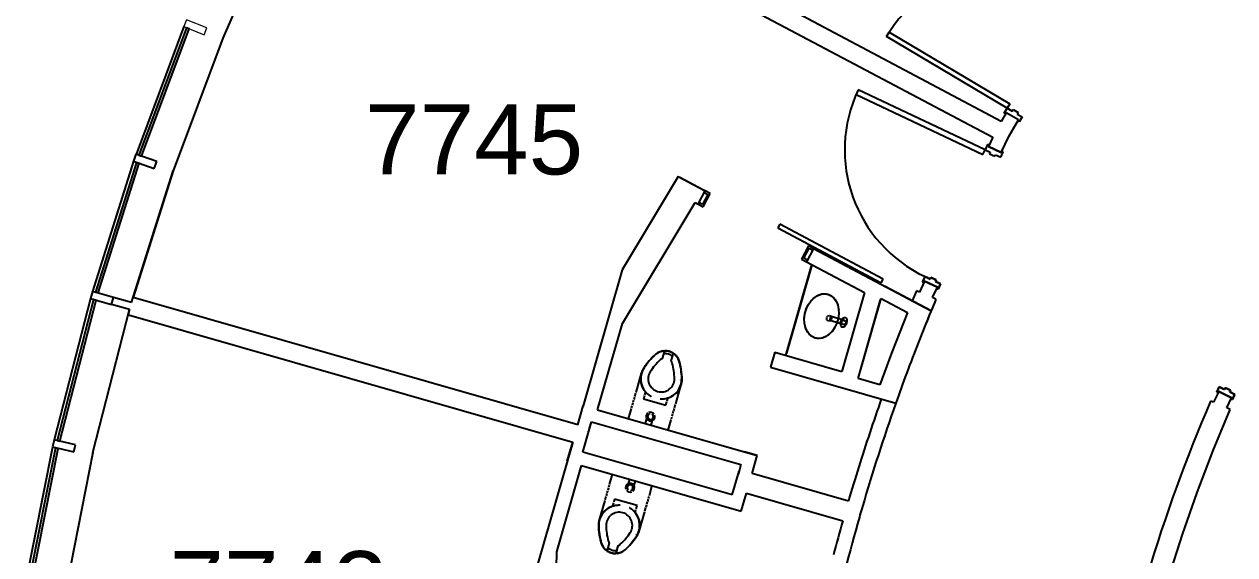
# Model space of a CAD drawing. Header units: inches. Extents: x -59 to 5673, y -29 to 4299.
# Drawn here: x -29.3 to 384.5, y 3471.1 to 3652.6 of the extents above; entities that cross this region are included whole.
import ezdxf

# ---------------------------------------------------------------- set-up
doc = ezdxf.new("R2010")
doc.units = ezdxf.units.IN
doc.header["$LTSCALE"] = 96
doc.header["$MEASUREMENT"] = 0
for name, color, linetype in [('A-ANNO-ROOM', 4, 'Continuous'), ('A-DOOR', 2, 'Continuous'), ('A-FLOR-CASE', 3, 'Continuous'), ('A-FLOR-PFIX', 2, 'Continuous'), ('A-GLAZ', 2, 'Continuous'), ('A-WALL-FULL', 6, 'Continuous')]:
    doc.layers.add(name, color=color, linetype=linetype)
doc.layers.add('AE-108$0$A-WALL-PATT', color=8, linetype='Continuous', lineweight=9)
doc.styles.add('ARIAL', font='arial.ttf')

# ---------------------------------------------------------------- blocks, each defined once
blk = doc.blocks.new('AE-109$0$Rectangular Mullion - 2_5_ x 7-1_2_ rectangular-White-15350479-LEVEL 07')
at = {"layer": 'A-GLAZ', "lineweight": 20}
for p, q in [((-1.25, 3.25), (1.25, 3.25)), ((-1.25, -4.25), (-1.25, 3.25)), ((1.25, 3.25), (1.25, -4.25)), ((1.25, -4.25), (-1.25, -4.25))]:
    blk.add_line(p, q, dxfattribs=at)

msp = doc.modelspace()

# ---------------------------------------------------------------- hatches: boundary and pattern name
at = {"layer": 'AE-108$0$A-WALL-PATT', "lineweight": 9}
h = msp.add_hatch(dxfattribs=at)
h.set_pattern_fill('FP_13', color=234, style=0, pattern_type=2)
h.set_pattern_definition([(0, (0, -1.105), (0, 0.48), [18, -9])])
h.paths.add_polyline_path([(261.02, 3515.84), (264, 3524.52), (263.76, 3524.59), (263.68, 3524.35), (263.92, 3524.28), (263.22, 3522.25)], flags=0)

# ---------------------------------------------------------------- linework, layer by layer
at = {"layer": 'A-DOOR'}
for p, q in [((265.44, 3648.33), (266.33, 3649.83)), ((266.33, 3649.83), (307.62, 3625.34)), ((306.72, 3623.84), (265.44, 3648.33)), ((255.77, 3630.14), (255.02, 3628.56)), ((299.15, 3609.6), (255.77, 3630.14)), ((255.02, 3628.56), (298.41, 3608.02)), ((307.62, 3625.34), (306.72, 3623.84)), ((305.7, 3622.12), (306.72, 3623.84)), ((305.7, 3622.12), (306.72, 3623.84)), ((306.13, 3621.86), (305.7, 3622.12)), ((306.13, 3621.86), (305.7, 3622.12)), ((306.39, 3622.29), (306.13, 3621.86)), ((310.58, 3619.81), (306.39, 3622.29)), ((306.72, 3623.84), (307.15, 3623.58)), ((306.72, 3623.84), (308.39, 3622.85)), ((307.15, 3623.58), (308.39, 3622.85)), ((307.15, 3623.58), (308.39, 3622.85)), ((308.39, 3622.85), (308.71, 3623.38)), ((308.39, 3622.85), (308.71, 3623.38)), ((308.71, 3623.38), (310.43, 3622.36)), ((308.71, 3623.38), (310.43, 3622.36)), ((310.43, 3622.36), (310.11, 3621.83)), ((310.43, 3622.36), (310.11, 3621.83)), ((310.11, 3621.83), (311.78, 3620.84)), ((310.11, 3621.83), (311.78, 3620.84)), ((311.78, 3620.84), (310.76, 3619.12)), ((311.78, 3620.84), (310.76, 3619.12)), ((310.33, 3619.38), (310.58, 3619.81)), ((310.76, 3619.12), (310.33, 3619.38)), ((310.76, 3619.12), (310.33, 3619.38)), ((298.41, 3608.02), (299.15, 3609.6)), ((300.01, 3611.41), (299.15, 3609.6)), ((300.01, 3611.41), (299.15, 3609.6)), ((299.15, 3609.6), (299.61, 3609.39)), ((299.15, 3609.6), (300.91, 3608.77)), ((299.61, 3609.39), (300.91, 3608.77)), ((299.61, 3609.39), (300.91, 3608.77)), ((300.46, 3611.2), (300.01, 3611.41)), ((300.46, 3611.2), (300.01, 3611.41)), ((300.25, 3610.74), (300.46, 3611.2)), ((304.65, 3608.66), (300.25, 3610.74)), ((300.91, 3608.77), (300.64, 3608.21)), ((300.91, 3608.77), (300.64, 3608.21)), ((300.64, 3608.21), (302.45, 3607.36)), ((300.64, 3608.21), (302.45, 3607.36)), ((304.46, 3607.09), (305.32, 3608.9)), ((304.46, 3607.09), (305.32, 3608.9)), ((304.87, 3609.11), (304.65, 3608.66)), ((305.32, 3608.9), (304.87, 3609.11)), ((305.32, 3608.9), (304.87, 3609.11)), ((302.45, 3607.36), (302.71, 3607.92)), ((302.45, 3607.36), (302.71, 3607.92)), ((302.71, 3607.92), (304.46, 3607.09)), ((302.71, 3607.92), (304.46, 3607.09)), ((203.45, 3595.52), (203.15, 3594.97)), ((205.21, 3594.59), (203.45, 3595.52)), ((201.33, 3591.55), (201.04, 3591)), ((202.55, 3590.91), (201.33, 3591.55)), ((204.37, 3594.33), (202.55, 3590.91)), ((202.81, 3590.06), (205.21, 3594.59)), ((203.15, 3594.97), (204.37, 3594.33)), ((201.04, 3591), (202.81, 3590.06)), ((229.01, 3584.17), (228.3, 3582.85)), ((264.33, 3565.39), (229.01, 3584.17)), ((228.3, 3582.85), (263.62, 3564.07)), ((238.76, 3576.75), (236.36, 3572.22)), ((237.2, 3572.48), (239.02, 3575.9)), ((240.53, 3575.81), (238.76, 3576.75)), ((239.02, 3575.9), (240.24, 3575.26)), ((240.24, 3575.26), (240.53, 3575.81)), ((236.36, 3572.22), (238.12, 3571.28)), ((238.42, 3571.83), (237.2, 3572.48)), ((238.12, 3571.28), (238.42, 3571.83)), ((263.62, 3564.07), (264.33, 3565.39)), ((277.76, 3564.41), (278.62, 3566.22)), ((278.62, 3566.22), (277.76, 3564.41)), ((278.21, 3564.2), (277.76, 3564.41)), ((277.76, 3564.41), (278.21, 3564.2)), ((278.43, 3564.65), (278.21, 3564.2)), ((278.21, 3564.2), (278.43, 3564.65)), ((282.83, 3562.56), (278.43, 3564.65)), ((278.43, 3564.65), (282.83, 3562.56)), ((278.62, 3566.22), (279.07, 3566)), ((278.62, 3566.22), (280.37, 3565.39)), ((279.07, 3566), (280.37, 3565.39)), ((280.37, 3565.39), (279.07, 3566)), ((280.37, 3565.39), (280.64, 3565.95)), ((280.64, 3565.95), (280.37, 3565.39)), ((280.64, 3565.95), (282.44, 3565.1)), ((282.44, 3565.1), (280.64, 3565.95)), ((282.44, 3565.1), (282.18, 3564.53)), ((282.18, 3564.53), (282.44, 3565.1)), ((282.18, 3564.53), (283.93, 3563.7)), ((283.93, 3563.7), (282.18, 3564.53)), ((282.62, 3562.11), (282.83, 3562.56)), ((282.83, 3562.56), (282.62, 3562.11)), ((283.93, 3563.7), (283.07, 3561.9)), ((283.07, 3561.9), (283.93, 3563.7)), ((283.07, 3561.9), (282.62, 3562.11)), ((282.62, 3562.11), (283.07, 3561.9)), ((379.17, 3528.47), (378.31, 3526.67)), ((378.31, 3526.67), (379.17, 3528.47)), ((378.31, 3526.67), (378.76, 3526.45)), ((378.76, 3526.45), (378.31, 3526.67)), ((378.76, 3526.45), (378.98, 3526.9)), ((378.98, 3526.9), (378.76, 3526.45)), ((378.98, 3526.9), (383.38, 3524.8)), ((383.38, 3524.8), (378.98, 3526.9)), ((380.92, 3527.63), (379.17, 3528.47)), ((379.17, 3528.47), (380.92, 3527.63)), ((381.19, 3528.2), (380.92, 3527.63)), ((380.92, 3527.63), (381.19, 3528.2)), ((383, 3527.34), (381.19, 3528.2)), ((381.19, 3528.2), (383, 3527.34)), ((382.73, 3526.77), (383, 3527.34)), ((383, 3527.34), (382.73, 3526.77)), ((384.47, 3525.94), (382.73, 3526.77)), ((382.73, 3526.77), (384.47, 3525.94)), ((383.61, 3524.13), (384.47, 3525.94)), ((384.47, 3525.94), (383.61, 3524.13)), ((383.38, 3524.8), (383.16, 3524.35)), ((383.16, 3524.35), (383.38, 3524.8)), ((383.16, 3524.35), (383.61, 3524.13)), ((383.61, 3524.13), (383.16, 3524.35))]:
    msp.add_line(p, q, dxfattribs=at)
for centre, start, end in [((306.72, 3623.84), 59.3279, 149.3279), ((306.72, 3623.84), 59.3279, 149.3279), ((299.15, 3609.6), 154.6679, 244.6679), ((299.15, 3609.6), 154.6679, 244.6679)]:
    msp.add_arc(centre, 48, start, end, dxfattribs=at)
at = {"layer": 'A-FLOR-CASE'}
for p, q in [((231.07, 3539.29), (239.97, 3570.3)), ((239.82, 3569.78), (231.28, 3540)), ((239.82, 3569.78), (239.97, 3570.3))]:
    msp.add_line(p, q, dxfattribs=at)
at = {"layer": 'A-FLOR-PFIX'}
for p, q in [((239.55, 3557.8), (240.59, 3558.87)), ((240.59, 3558.87), (241.75, 3559.68)), ((241.75, 3559.68), (242.97, 3560.17)), ((242.97, 3560.17), (244.2, 3560.34)), ((244.01, 3560.34), (244.27, 3560.34)), ((244.2, 3560.34), (245.39, 3560.18)), ((245.39, 3560.18), (246.48, 3559.69)), ((246.43, 3559.72), (246.57, 3559.63)), ((246.48, 3559.69), (247.44, 3558.89)), ((247.44, 3558.89), (248.21, 3557.82)), ((237.55, 3553.48), (238, 3555.05)), ((238, 3555.05), (238.68, 3556.51)), ((238.68, 3556.51), (239.55, 3557.8)), ((248.21, 3557.82), (248.76, 3556.53)), ((248.76, 3556.53), (249.07, 3555.07)), ((249.07, 3555.07), (249.13, 3553.51)), ((237.35, 3551.89), (237.55, 3553.48)), ((237.41, 3550.32), (237.35, 3551.89)), ((237.72, 3548.86), (237.41, 3550.32)), ((245.36, 3552.79), (245.91, 3552.93)), ((245.55, 3551), (245.41, 3551.06)), ((245.99, 3551.04), (245.55, 3551)), ((245.91, 3552.93), (246.37, 3552.8)), ((246.47, 3551.45), (245.99, 3551.04)), ((246.05, 3551.24), (246.48, 3552.67)), ((250.59, 3549.86), (246.05, 3551.24)), ((246.37, 3552.8), (246.65, 3552.53)), ((246.73, 3552.33), (246.47, 3551.45)), ((246.48, 3552.67), (251.03, 3551.29)), ((246.65, 3552.53), (246.73, 3552.33)), ((248.48, 3550.35), (247.81, 3548.89)), ((248.93, 3551.91), (248.48, 3550.35)), ((249.13, 3553.51), (248.93, 3551.91)), ((238.28, 3547.57), (237.72, 3548.86)), ((239.05, 3546.51), (238.28, 3547.57)), ((240, 3545.71), (239.05, 3546.51)), ((245.89, 3546.52), (244.74, 3545.72)), ((246.93, 3547.59), (245.89, 3546.52)), ((247.81, 3548.89), (246.93, 3547.59)), ((240.06, 3545.67), (239.84, 3545.81)), ((241.1, 3545.22), (240, 3545.71)), ((242.29, 3545.05), (241.1, 3545.22)), ((242.39, 3545.06), (242.22, 3545.05)), ((243.52, 3545.22), (242.29, 3545.05)), ((244.74, 3545.72), (243.52, 3545.22)), ((243.63, 3545.26), (243.58, 3545.24)), ((184.23, 3537.29), (184.84, 3537.98)), ((184.84, 3537.98), (185.47, 3538.65)), ((185.47, 3538.65), (186.13, 3539.29)), ((186.13, 3539.29), (186.43, 3539.57)), ((186.43, 3539.57), (186.58, 3539.7)), ((186.58, 3539.7), (186.73, 3539.83)), ((186.73, 3539.83), (186.89, 3539.95)), ((186.89, 3539.95), (187.06, 3540.06)), ((187.06, 3540.06), (187.23, 3540.16)), ((187.23, 3540.16), (187.4, 3540.26)), ((187.4, 3540.26), (187.58, 3540.35)), ((187.58, 3540.35), (187.76, 3540.44)), ((187.76, 3540.44), (187.95, 3540.52)), ((187.95, 3540.52), (188.13, 3540.59)), ((188.13, 3540.59), (188.32, 3540.65)), ((188.32, 3540.65), (188.52, 3540.7)), ((188.52, 3540.7), (188.71, 3540.75)), ((188.71, 3540.75), (188.91, 3540.79)), ((188.89, 3538.2), (189.66, 3540.86)), ((188.91, 3540.79), (189.1, 3540.82)), ((189.1, 3540.82), (189.3, 3540.84)), ((189.3, 3540.84), (189.5, 3540.86)), ((189.5, 3540.86), (189.7, 3540.87)), ((189.7, 3540.87), (189.9, 3540.86)), ((189.9, 3540.86), (190.1, 3540.86)), ((190.1, 3540.86), (190.3, 3540.84)), ((190.3, 3540.84), (190.5, 3540.81)), ((190.5, 3540.81), (190.7, 3540.78)), ((190.7, 3540.78), (190.89, 3540.74)), ((190.89, 3540.74), (191.09, 3540.69)), ((191.09, 3540.69), (191.16, 3540.67)), ((191.16, 3540.67), (191.35, 3540.61)), ((191.35, 3540.61), (191.54, 3540.55)), ((191.54, 3540.55), (191.73, 3540.47)), ((191.73, 3540.47), (191.91, 3540.39)), ((192.54, 3540.04), (191.78, 3537.38)), ((191.91, 3540.39), (192.09, 3540.3)), ((192.09, 3540.3), (192.27, 3540.21)), ((192.27, 3540.21), (192.44, 3540.1)), ((192.44, 3540.1), (192.6, 3539.99)), ((192.6, 3539.99), (192.77, 3539.88)), ((192.77, 3539.88), (192.93, 3539.76)), ((192.93, 3539.76), (193.08, 3539.63)), ((193.08, 3539.63), (193.23, 3539.49)), ((193.23, 3539.49), (193.37, 3539.35)), ((193.37, 3539.35), (193.51, 3539.21)), ((193.51, 3539.21), (193.64, 3539.05)), ((193.64, 3539.05), (193.76, 3538.9)), ((193.76, 3538.9), (193.88, 3538.74)), ((193.88, 3538.74), (193.99, 3538.57)), ((193.99, 3538.57), (194.09, 3538.4)), ((194.09, 3538.4), (194.19, 3538.23)), ((194.19, 3538.23), (194.28, 3538.05)), ((194.28, 3538.05), (194.37, 3537.87)), ((194.37, 3537.87), (194.44, 3537.68)), ((194.44, 3537.68), (194.51, 3537.49)), ((181.79, 3533.38), (181.88, 3533.64)), ((181.88, 3533.64), (181.98, 3533.91)), ((181.98, 3533.91), (182.09, 3534.16)), ((182.09, 3534.16), (182.22, 3534.41)), ((182.22, 3534.41), (182.35, 3534.66)), ((182.35, 3534.66), (182.49, 3534.9)), ((182.49, 3534.9), (182.59, 3535.07)), ((182.59, 3535.07), (183.11, 3535.83)), ((183.11, 3535.83), (183.66, 3536.57)), ((183.66, 3536.57), (184.23, 3537.29)), ((194.51, 3537.49), (194.57, 3537.3)), ((194.57, 3537.3), (194.6, 3537.23)), ((194.6, 3537.23), (194.83, 3536.34)), ((194.83, 3536.34), (195.03, 3535.44)), ((195.03, 3535.44), (195.19, 3534.53)), ((195.19, 3534.53), (195.31, 3533.62)), ((195.31, 3533.62), (195.4, 3532.71)), ((179.85, 3526.62), (181.73, 3533.18)), ((181.46, 3531.45), (181.48, 3531.73)), ((181.46, 3531.17), (181.46, 3531.45)), ((181.47, 3530.89), (181.46, 3531.17)), ((181.49, 3530.61), (181.47, 3530.89)), ((181.48, 3531.73), (181.5, 3532.01)), ((181.52, 3530.34), (181.49, 3530.61)), ((181.5, 3532.01), (181.54, 3532.29)), ((181.56, 3530.06), (181.52, 3530.34)), ((181.54, 3532.29), (181.59, 3532.57)), ((181.62, 3529.78), (181.56, 3530.06)), ((181.59, 3532.57), (181.64, 3532.84)), ((181.68, 3529.51), (181.62, 3529.78)), ((181.64, 3532.84), (181.71, 3533.11)), ((181.76, 3529.24), (181.68, 3529.51)), ((181.71, 3533.11), (181.79, 3533.38)), ((195.19, 3529.32), (193.31, 3522.76)), ((195.22, 3529.44), (195.15, 3529.17)), ((195.29, 3529.71), (195.22, 3529.44)), ((195.35, 3529.99), (195.29, 3529.71)), ((195.39, 3530.26), (195.35, 3529.99)), ((195.43, 3530.54), (195.39, 3530.26)), ((195.4, 3532.71), (195.45, 3531.79)), ((195.45, 3530.82), (195.43, 3530.54)), ((195.45, 3531.79), (195.46, 3531.38)), ((195.46, 3531.1), (195.45, 3530.82)), ((195.46, 3531.38), (195.46, 3531.1)), ((179.44, 3525.17), (179.78, 3526.38)), ((181.84, 3528.98), (181.76, 3529.24)), ((181.94, 3528.71), (181.84, 3528.98)), ((182.05, 3528.45), (181.94, 3528.71)), ((182.16, 3528.2), (182.05, 3528.45)), ((182.29, 3527.95), (182.16, 3528.2)), ((182.43, 3527.71), (182.29, 3527.95)), ((182.67, 3525.56), (182.34, 3524.43)), ((182.57, 3527.47), (182.43, 3527.71)), ((182.73, 3527.24), (182.57, 3527.47)), ((182.9, 3527.01), (182.73, 3527.24)), ((183.03, 3526.83), (182.73, 3525.79)), ((183.07, 3526.79), (182.9, 3527.01)), ((183.25, 3526.58), (183.07, 3526.79)), ((183.44, 3526.37), (183.25, 3526.58)), ((183.64, 3526.18), (183.44, 3526.37)), ((183.85, 3525.99), (183.64, 3526.18)), ((184.06, 3525.81), (183.85, 3525.99)), ((184.29, 3525.64), (184.06, 3525.81)), ((184.51, 3525.47), (184.29, 3525.64)), ((184.75, 3525.32), (184.51, 3525.47)), ((184.99, 3525.18), (184.75, 3525.32)), ((192.11, 3525.28), (191.87, 3525.14)), ((192.35, 3525.43), (192.11, 3525.28)), ((192.58, 3525.59), (192.35, 3525.43)), ((192.8, 3525.76), (192.58, 3525.59)), ((193.02, 3525.94), (192.8, 3525.76)), ((193.23, 3526.13), (193.02, 3525.94)), ((193.43, 3526.32), (193.23, 3526.13)), ((193.62, 3526.52), (193.43, 3526.32)), ((193.81, 3526.73), (193.62, 3526.52)), ((193.98, 3526.95), (193.81, 3526.73)), ((194.15, 3527.18), (193.98, 3526.95)), ((194.31, 3527.41), (194.15, 3527.18)), ((194.46, 3527.64), (194.31, 3527.41)), ((194.6, 3527.89), (194.46, 3527.64)), ((194.73, 3528.13), (194.6, 3527.89)), ((194.85, 3528.39), (194.73, 3528.13)), ((194.96, 3528.64), (194.85, 3528.39)), ((195.06, 3528.91), (194.96, 3528.64)), ((195.15, 3529.17), (195.06, 3528.91)), ((177.27, 3517.61), (178.27, 3521.1)), ((178.33, 3521.33), (178.54, 3522.06)), ((178.61, 3522.29), (178.82, 3523.02)), ((178.89, 3523.25), (179.1, 3523.98)), ((179.16, 3524.21), (179.37, 3524.95)), ((182.34, 3524.43), (190.03, 3522.22)), ((185.1, 3525.11), (185.01, 3525.17)), ((188.38, 3524.25), (188.1, 3524.26)), ((188.66, 3524.26), (188.38, 3524.25)), ((188.94, 3524.27), (188.66, 3524.26)), ((189.22, 3524.3), (188.94, 3524.27)), ((189.5, 3524.33), (189.22, 3524.3)), ((189.78, 3524.38), (189.5, 3524.33)), ((190.05, 3524.44), (189.78, 3524.38)), ((190.03, 3522.22), (190.36, 3523.37)), ((190.32, 3524.51), (190.05, 3524.44)), ((190.59, 3524.59), (190.32, 3524.51)), ((190.42, 3523.57), (190.72, 3524.63)), ((190.85, 3524.68), (190.59, 3524.59)), ((191.12, 3524.78), (190.85, 3524.68)), ((191.37, 3524.89), (191.12, 3524.78)), ((191.63, 3525.01), (191.37, 3524.89)), ((191.87, 3525.14), (191.63, 3525.01)), ((192.83, 3521.1), (192.61, 3520.34)), ((193.24, 3522.53), (192.89, 3521.3)), ((183.03, 3515.96), (183.49, 3517.55)), ((184.96, 3515.4), (185.41, 3517)), ((191.73, 3517.25), (190.72, 3513.75)), ((192, 3518.2), (191.79, 3517.45)), ((192.28, 3519.17), (192.07, 3518.43)), ((192.56, 3520.14), (192.34, 3519.38)), ((170.82, 3495.14), (171.82, 3498.62)), ((177.59, 3496.97), (177.13, 3495.38)), ((179.51, 3496.42), (179.05, 3494.82)), ((169.99, 3492.25), (170.2, 3492.98)), ((170.27, 3493.21), (170.48, 3493.94)), ((170.55, 3494.17), (170.76, 3494.91)), ((185.28, 3494.77), (184.27, 3491.26)), ((167.36, 3483.05), (169.24, 3489.62)), ((169.3, 3489.85), (169.65, 3491.06)), ((169.72, 3491.29), (169.93, 3492.02)), ((172.12, 3488.79), (171.82, 3487.75)), ((172.51, 3490.15), (172.19, 3489.02)), ((172.23, 3487.87), (172.5, 3487.94)), ((172.5, 3487.94), (172.77, 3488)), ((180.2, 3487.95), (172.51, 3490.15)), ((172.77, 3488), (173.05, 3488.04)), ((173.05, 3488.04), (173.32, 3488.08)), ((173.32, 3488.08), (173.6, 3488.1)), ((173.6, 3488.1), (173.88, 3488.12)), ((173.88, 3488.12), (174.16, 3488.12)), ((174.16, 3488.12), (174.44, 3488.11)), ((179.88, 3486.81), (180.2, 3487.95)), ((183.39, 3488.17), (183.17, 3487.41)), ((183.66, 3489.14), (183.45, 3488.38)), ((183.94, 3490.08), (183.72, 3489.34)), ((184.22, 3491.06), (184, 3490.32)), ((167.59, 3483.73), (167.7, 3483.99)), ((167.7, 3483.99), (167.82, 3484.24)), ((167.82, 3484.24), (167.95, 3484.49)), ((167.95, 3484.49), (168.09, 3484.73)), ((168.09, 3484.73), (168.24, 3484.97)), ((168.24, 3484.97), (168.4, 3485.2)), ((168.4, 3485.2), (168.56, 3485.42)), ((168.56, 3485.42), (168.74, 3485.64)), ((168.74, 3485.64), (168.92, 3485.85)), ((168.92, 3485.85), (169.12, 3486.05)), ((169.12, 3486.05), (169.32, 3486.25)), ((169.32, 3486.25), (169.53, 3486.43)), ((169.53, 3486.43), (169.74, 3486.61)), ((169.74, 3486.61), (169.97, 3486.78)), ((169.97, 3486.78), (170.2, 3486.94)), ((170.2, 3486.94), (170.43, 3487.09)), ((170.43, 3487.09), (170.67, 3487.23)), ((170.67, 3487.23), (170.92, 3487.37)), ((170.92, 3487.37), (171.17, 3487.49)), ((171.17, 3487.49), (171.43, 3487.6)), ((171.43, 3487.6), (171.69, 3487.7)), ((171.69, 3487.7), (171.96, 3487.79)), ((171.96, 3487.79), (172.23, 3487.87)), ((177.43, 3487.27), (177.56, 3487.2)), ((177.56, 3487.2), (177.8, 3487.05)), ((177.8, 3487.05), (178.03, 3486.9)), ((178.03, 3486.9), (178.26, 3486.74)), ((178.26, 3486.74), (178.48, 3486.57)), ((178.48, 3486.57), (178.7, 3486.39)), ((178.7, 3486.39), (178.9, 3486.2)), ((178.9, 3486.2), (179.1, 3486)), ((179.1, 3486), (179.29, 3485.8)), ((179.29, 3485.8), (179.48, 3485.58)), ((179.48, 3485.58), (179.65, 3485.37)), ((179.51, 3485.54), (179.82, 3486.6)), ((179.65, 3485.37), (179.82, 3485.14)), ((179.82, 3485.14), (179.97, 3484.91)), ((179.97, 3484.91), (180.12, 3484.67)), ((180.12, 3484.67), (180.26, 3484.42)), ((180.26, 3484.42), (180.38, 3484.18)), ((180.38, 3484.18), (180.5, 3483.92)), ((180.5, 3483.92), (180.61, 3483.66)), ((182.7, 3485.76), (180.81, 3479.19)), ((183.11, 3487.21), (182.76, 3485.99)), ((167.09, 3481.27), (167.1, 3481.55)), ((167.09, 3480.99), (167.09, 3481.27)), ((167.1, 3480.59), (167.09, 3480.99)), ((167.1, 3481.55), (167.12, 3481.83)), ((167.15, 3479.67), (167.1, 3480.59)), ((167.12, 3481.83), (167.15, 3482.11)), ((167.15, 3482.11), (167.2, 3482.39)), ((167.24, 3478.75), (167.15, 3479.67)), ((167.2, 3482.39), (167.26, 3482.66)), ((167.26, 3482.66), (167.32, 3482.93)), ((167.32, 3482.93), (167.4, 3483.2)), ((167.4, 3483.2), (167.49, 3483.47)), ((167.49, 3483.47), (167.59, 3483.73)), ((180.61, 3483.66), (180.7, 3483.4)), ((180.7, 3483.4), (180.79, 3483.13)), ((180.79, 3483.13), (180.86, 3482.86)), ((180.86, 3482.86), (180.93, 3482.59)), ((180.96, 3479.81), (180.9, 3479.54)), ((180.93, 3482.59), (180.98, 3482.32)), ((181.01, 3480.09), (180.96, 3479.81)), ((180.98, 3482.32), (181.02, 3482.04)), ((181.04, 3480.36), (181.01, 3480.09)), ((181.02, 3482.04), (181.06, 3481.76)), ((181.07, 3480.64), (181.04, 3480.36)), ((181.06, 3481.76), (181.08, 3481.48)), ((181.08, 3480.92), (181.07, 3480.64)), ((181.08, 3481.48), (181.08, 3481.2)), ((181.08, 3481.2), (181.08, 3480.92)), ((167.36, 3477.84), (167.24, 3478.75)), ((167.52, 3476.94), (167.36, 3477.84)), ((167.72, 3476.04), (167.52, 3476.94)), ((167.95, 3475.15), (167.72, 3476.04)), ((178.89, 3475.8), (178.31, 3475.09)), ((179.44, 3476.54), (178.89, 3475.8)), ((179.95, 3477.3), (179.44, 3476.54)), ((180.06, 3477.47), (179.95, 3477.3)), ((180.2, 3477.71), (180.06, 3477.47)), ((180.33, 3477.96), (180.2, 3477.71)), ((180.45, 3478.21), (180.33, 3477.96)), ((180.56, 3478.47), (180.45, 3478.21)), ((180.66, 3478.73), (180.56, 3478.47)), ((180.75, 3479), (180.66, 3478.73)), ((180.83, 3479.26), (180.75, 3479)), ((180.9, 3479.54), (180.83, 3479.26)), ((167.97, 3475.07), (167.95, 3475.15)), ((168.03, 3474.88), (167.97, 3475.07)), ((168.1, 3474.69), (168.03, 3474.88)), ((168.18, 3474.51), (168.1, 3474.69)), ((168.26, 3474.33), (168.18, 3474.51)), ((168.35, 3474.15), (168.26, 3474.33)), ((168.45, 3473.97), (168.35, 3474.15)), ((168.56, 3473.8), (168.45, 3473.97)), ((168.67, 3473.64), (168.56, 3473.8)), ((168.79, 3473.48), (168.67, 3473.64)), ((168.91, 3473.32), (168.79, 3473.48)), ((169.04, 3473.17), (168.91, 3473.32)), ((169.18, 3473.02), (169.04, 3473.17)), ((169.32, 3472.88), (169.18, 3473.02)), ((169.47, 3472.75), (169.32, 3472.88)), ((169.62, 3472.62), (169.47, 3472.75)), ((169.78, 3472.5), (169.62, 3472.62)), ((169.94, 3472.38), (169.78, 3472.5)), ((170.11, 3472.27), (169.94, 3472.38)), ((170.01, 3472.34), (170.77, 3475)), ((170.28, 3472.17), (170.11, 3472.27)), ((170.46, 3472.07), (170.28, 3472.17)), ((170.64, 3471.98), (170.46, 3472.07)), ((170.82, 3471.9), (170.64, 3471.98)), ((171, 3471.83), (170.82, 3471.9)), ((171.19, 3471.76), (171, 3471.83)), ((171.38, 3471.7), (171.19, 3471.76)), ((171.46, 3471.68), (171.38, 3471.7)), ((171.65, 3471.63), (171.46, 3471.68)), ((171.85, 3471.59), (171.65, 3471.63)), ((172.05, 3471.56), (171.85, 3471.59)), ((172.25, 3471.54), (172.05, 3471.56)), ((172.44, 3471.52), (172.25, 3471.54)), ((172.64, 3471.51), (172.44, 3471.52)), ((172.84, 3471.51), (172.64, 3471.51)), ((173.04, 3471.52), (172.84, 3471.51)), ((173.65, 3474.17), (172.89, 3471.51)), ((173.24, 3471.53), (173.04, 3471.52)), ((173.44, 3471.56), (173.24, 3471.53)), ((173.64, 3471.59), (173.44, 3471.56)), ((173.84, 3471.63), (173.64, 3471.59)), ((174.03, 3471.67), (173.84, 3471.63)), ((174.22, 3471.73), (174.03, 3471.67)), ((174.41, 3471.79), (174.22, 3471.73)), ((174.6, 3471.86), (174.41, 3471.79)), ((174.78, 3471.94), (174.6, 3471.86)), ((174.97, 3472.02), (174.78, 3471.94)), ((175.14, 3472.11), (174.97, 3472.02)), ((175.32, 3472.21), (175.14, 3472.11)), ((175.49, 3472.32), (175.32, 3472.21)), ((175.65, 3472.43), (175.49, 3472.32)), ((175.81, 3472.55), (175.65, 3472.43)), ((175.97, 3472.67), (175.81, 3472.55)), ((176.12, 3472.8), (175.97, 3472.67)), ((176.42, 3473.08), (176.12, 3472.8)), ((177.08, 3473.72), (176.42, 3473.08)), ((177.71, 3474.39), (177.08, 3473.72)), ((178.31, 3475.09), (177.71, 3474.39))]:
    msp.add_line(p, q, dxfattribs=at)
msp.add_circle((250.81, 3550.57), 0.75, dxfattribs=at)
for centre, radius, start, end in [((245.89, 3551.94), 1, 165.4853, 236), ((245.89, 3551.94), 1, 137, 155), ((201.88, 3522.53), 23, 132.1995, 146.9647), ((201.88, 3522.53), 20.5, 132.1995, 146.9647), ((189.78, 3535.87), 5, 91.4576, 132.1995), ((189.78, 3535.87), 5, 113.4426, 117.6497), ((189.78, 3535.87), 2.5, 110.8699, 132.1995), ((189.78, 3535.87), 5, 98.4372, 104.0381), ((189.78, 3535.87), 4, 74, 96.2225), ((189.78, 3535.87), 5, 74, 91.5685), ((189.78, 3535.87), 4, 51.7775, 74), ((189.78, 3535.87), 5, 56.4315, 74), ((189.78, 3535.87), 5, 15.8005, 56.5424), ((189.78, 3535.87), 5, 43.9619, 49.5628), ((189.78, 3535.87), 5, 30.3503, 34.5574), ((188.46, 3531.25), 7, 146.9647, 219.1501), ((188.46, 3531.25), 4.5, 146.9647, 254), ((189.78, 3535.87), 2.5, 15.8005, 37.1301), ((172.46, 3530.96), 20.5, 1.0353, 15.8005), ((172.46, 3530.96), 23, 1.0353, 15.8005), ((188.46, 3531.25), 7, 176.7122, 182.6438), ((188.46, 3531.25), 7, 191.59, 197.9346), ((188.46, 3531.25), 7, 161.8372, 166.7864), ((188.46, 3531.25), 4.5, 254, 1.0353), ((188.46, 3531.25), 7, 288.8499, 1.0353), ((194.64, 3531.05), 0.5, 324, 344), ((188.46, 3531.25), 7, 341.2136, 346.1628), ((188.46, 3531.25), 7, 206.4709, 213.0365), ((188.46, 3531.25), 7, 294.9635, 301.5291), ((188.46, 3531.25), 7, 310.0654, 316.41), ((188.46, 3531.25), 7, 325.3562, 331.2878), ((184.76, 3518.35), 1.5, 164, 344), ((184.76, 3518.35), 1.5, 128.3533, 164), ((184.76, 3518.35), 0.996, 96.6886, 344), ((184.76, 3518.35), 1.5, 33.9625, 114.0375), ((184.76, 3518.35), 0.996, 344, 51.3114), ((184.76, 3518.35), 1.5, 344, 19.3367), ((177.78, 3494.03), 1.5, 164, 199.3367), ((177.78, 3494.03), 1.5, 344, 164), ((177.78, 3494.03), 1.5, 213.6379, 294.0375), ((177.78, 3494.02), 0.996, 344, 231.3114), ((177.78, 3494.02), 0.996, 276.6886, 344), ((177.78, 3494.03), 1.5, 308.6633, 344), ((174.08, 3481.12), 7, 108.8499, 181.0353), ((174.08, 3481.12), 7, 145.3562, 151.2878), ((174.08, 3481.12), 7, 130.0654, 136.41), ((174.08, 3481.12), 4.5, 74, 181.0353), ((174.08, 3481.12), 7, 114.9635, 121.5291), ((174.08, 3481.12), 4.5, 326.9647, 74), ((174.08, 3481.12), 7, 326.9647, 39.1501), ((174.08, 3481.12), 7, 26.4709, 33.0365), ((190.08, 3481.41), 23, 181.0353, 195.8005), ((174.08, 3481.12), 7, 161.2136, 166.1628), ((190.08, 3481.41), 20.5, 181.0353, 195.8005), ((174.08, 3481.12), 7, 11.59, 17.9346), ((174.08, 3481.12), 7, 356.7122, 2.6438), ((172.76, 3476.51), 2.5, 195.8005, 217.1301), ((160.67, 3489.84), 20.5, 312.1995, 326.9647), ((160.67, 3489.84), 23, 312.1995, 326.9647), ((179.44, 3478.02), 0.5, 344, 4), ((174.08, 3481.12), 7, 341.8372, 346.7864), ((172.76, 3476.51), 5, 195.8005, 236.5424), ((172.76, 3476.51), 5, 210.3503, 214.5574), ((172.76, 3476.51), 5, 223.9619, 229.5628), ((172.76, 3476.51), 5, 236.4315, 254), ((172.76, 3476.51), 4, 231.7775, 254), ((172.76, 3476.51), 5, 254, 271.5685), ((172.76, 3476.51), 4, 254, 276.2225), ((172.76, 3476.51), 5, 271.4576, 312.1995), ((172.76, 3476.51), 5, 278.4372, 284.0381), ((172.76, 3476.51), 2.5, 290.8699, 312.1995), ((172.76, 3476.51), 5, 293.4426, 297.6497)]:
    msp.add_arc(centre, radius, start, end, dxfattribs=at)
msp.add_ellipse((250.83, 3550.61), major_axis=(0.51, 1.67), ratio=0.571429, dxfattribs=at)
for points, knots in [([(239.38, 3557.57), (239.57, 3557.83), (239.79, 3558.09), (240.03, 3558.34), (240.05, 3558.36)], [5.1895316, 5.1895316, 5.1895316, 5.1895316, 5.3165414, 5.3302301, 5.3302301, 5.3302301, 5.3302301]), ([(240.43, 3558.73), (240.7, 3558.97), (240.98, 3559.19), (241.26, 3559.38), (241.26, 3559.38)], [5.4048623, 5.4048623, 5.4048623, 5.4048623, 5.5582024, 5.5583845, 5.5583845, 5.5583845, 5.5583845]), ([(237.85, 3554.63), (237.91, 3554.82), (238.02, 3555.12), (238.15, 3555.42), (238.2, 3555.54)], [4.7595613, 4.7595613, 4.7595613, 4.7595613, 4.8332195, 4.883074, 4.883074, 4.883074, 4.883074]), ([(238.5, 3556.19), (238.62, 3556.42), (238.79, 3556.71), (238.97, 3556.99), (239.01, 3557.05)], [4.9749558, 4.9749558, 4.9749558, 4.9749558, 5.0748804, 5.1046577, 5.1046577, 5.1046577, 5.1046577]), ([(248.46, 3557.32), (248.46, 3557.31), (248.6, 3557), (248.72, 3556.67), (248.82, 3556.32)], [0.7248008, 0.7248008, 0.7248008, 0.7248008, 0.7249829, 0.878323, 0.878323, 0.878323, 0.878323]), ([(248.95, 3555.81), (248.95, 3555.77), (249.02, 3555.44), (249.07, 3555.1), (249.1, 3554.79)], [0.9529552, 0.9529552, 0.9529552, 0.9529552, 0.9666439, 1.0936537, 1.0936537, 1.0936537, 1.0936537]), ([(249.14, 3554.15), (249.14, 3554.07), (249.14, 3553.74), (249.13, 3553.41), (249.11, 3553.15)], [1.1785276, 1.1785276, 1.1785276, 1.1785276, 1.2083049, 1.3082295, 1.3082295, 1.3082295, 1.3082295]), ([(237.35, 3551.25), (237.34, 3551.33), (237.34, 3551.66), (237.35, 3551.99), (237.37, 3552.25)], [4.3201203, 4.3201203, 4.3201203, 4.3201203, 4.3498975, 4.4498221, 4.4498221, 4.4498221, 4.4498221]), ([(237.54, 3549.59), (237.53, 3549.62), (237.46, 3549.95), (237.41, 3550.29), (237.38, 3550.61)], [4.0945479, 4.0945479, 4.0945479, 4.0945479, 4.1082365, 4.2352464, 4.2352464, 4.2352464, 4.2352464]), ([(237.46, 3552.96), (237.48, 3553.09), (237.53, 3553.41), (237.6, 3553.73), (237.65, 3553.91)], [4.541704, 4.541704, 4.541704, 4.541704, 4.5915585, 4.6652167, 4.6652167, 4.6652167, 4.6652167]), ([(248.63, 3550.76), (248.57, 3550.58), (248.46, 3550.27), (248.34, 3549.97), (248.29, 3549.85)], [1.6179686, 1.6179686, 1.6179686, 1.6179686, 1.6916268, 1.7414813, 1.7414813, 1.7414813, 1.7414813]), ([(249.03, 3552.44), (249.01, 3552.31), (248.95, 3551.99), (248.88, 3551.67), (248.84, 3551.48)], [1.4001113, 1.4001113, 1.4001113, 1.4001113, 1.4499658, 1.523624, 1.523624, 1.523624, 1.523624]), ([(238.03, 3548.08), (238.03, 3548.08), (237.88, 3548.39), (237.76, 3548.73), (237.66, 3549.07)], [3.8663935, 3.8663935, 3.8663935, 3.8663935, 3.8665756, 4.0199157, 4.0199157, 4.0199157, 4.0199157]), ([(246.05, 3546.67), (245.78, 3546.43), (245.5, 3546.2), (245.22, 3546.02), (245.22, 3546.02)], [2.2632696, 2.2632696, 2.2632696, 2.2632696, 2.4166097, 2.4167919, 2.4167919, 2.4167919, 2.4167919]), ([(247.11, 3547.82), (246.91, 3547.57), (246.69, 3547.31), (246.46, 3547.06), (246.43, 3547.04)], [2.0479389, 2.0479389, 2.0479389, 2.0479389, 2.1749488, 2.1886374, 2.1886374, 2.1886374, 2.1886374]), ([(247.98, 3549.21), (247.86, 3548.98), (247.69, 3548.69), (247.52, 3548.41), (247.47, 3548.35)], [1.8333632, 1.8333632, 1.8333632, 1.8333632, 1.9332878, 1.963065, 1.963065, 1.963065, 1.963065])]:
    msp.add_open_spline(points, degree=3, knots=knots, dxfattribs=at)
for points in [[(241.62, 3559.6), (241.93, 3559.78), (242.25, 3559.92), (242.57, 3560.04)], [(242.89, 3560.15), (243.22, 3560.24), (243.56, 3560.33), (243.89, 3560.34)], [(244.17, 3560.34), (244.58, 3560.35), (244.99, 3560.29), (245.39, 3560.18)], [(245.39, 3560.18), (245.78, 3560.06), (246.16, 3559.89), (246.51, 3559.67)], [(246.74, 3559.51), (247.01, 3559.31), (247.26, 3559.09), (247.49, 3558.83)], [(247.71, 3558.57), (247.91, 3558.3), (248.1, 3558.01), (248.27, 3557.69)], [(238.78, 3546.83), (238.57, 3547.09), (238.38, 3547.39), (238.21, 3547.7)], [(239.74, 3545.89), (239.48, 3546.08), (239.23, 3546.31), (239, 3546.57)], [(241.1, 3545.22), (240.7, 3545.33), (240.33, 3545.5), (239.98, 3545.73)], [(242.32, 3545.06), (241.9, 3545.05), (241.49, 3545.11), (241.1, 3545.22)], [(243.59, 3545.25), (243.26, 3545.15), (242.92, 3545.07), (242.6, 3545.06)], [(244.86, 3545.8), (244.55, 3545.62), (244.23, 3545.48), (243.92, 3545.36)]]:
    msp.add_open_spline(points, degree=3, dxfattribs=at)
at = {"layer": 'A-GLAZ'}
for p, q in [((57.91, 3692.16), (38.59, 3647.73)), ((25.28, 3651.76), (8.94, 3608.04)), ((26.19, 3651.33), (9.9, 3607.77)), ((10.84, 3607.42), (27.13, 3650.98)), ((27.13, 3650.98), (26.19, 3651.33)), ((38.59, 3647.73), (21.62, 3602.35)), ((8.12, 3605.67), (-5.91, 3561.16)), ((9.05, 3605.29), (-4.93, 3560.94)), ((-3.98, 3560.64), (10, 3604.99)), ((10, 3604.99), (9.05, 3605.29)), ((9.9, 3607.77), (10.84, 3607.42)), ((7.43, 3557.34), (21.62, 3602.35)), ((21.62, 3602.35), (7.98, 3559.07)), ((-6.6, 3558.76), (-19.02, 3510.38)), ((-5.65, 3558.42), (-18.03, 3510.22)), ((-4.68, 3558.17), (-5.65, 3558.42)), ((-4.93, 3560.94), (-3.98, 3560.64)), ((-17.06, 3509.97), (-4.68, 3558.17)), ((-5.79, 3506.11), (6.74, 3554.93)), ((6.74, 3554.93), (6.29, 3553.18)), ((-19.33, 3509.17), (-19.34, 3509.12)), ((-18.03, 3510.22), (-17.06, 3509.97)), ((-19.58, 3507.94), (-29.28, 3458.94)), ((-18.61, 3507.66), (-28.28, 3458.84)), ((-27.3, 3458.64), (-17.63, 3507.46)), ((-17.63, 3507.46), (-18.61, 3507.66)), ((-5.8, 3506.09), (-15.83, 3455.4))]:
    msp.add_line(p, q, dxfattribs=at)
at = {"layer": 'A-GLAZ', "extrusion": (0, 0, -1)}
for p, q in [((8.91, 3608.05), (8.09, 3605.69)), ((16, 3605.61), (8.91, 3608.05)), ((8.09, 3605.69), (15.18, 3603.24)), ((15.18, 3603.24), (16, 3605.61)), ((-5.94, 3561.17), (-6.63, 3558.77)), ((-6.63, 3558.77), (0.58, 3556.7)), ((1.27, 3559.1), (-5.94, 3561.17)), ((0.58, 3556.7), (1.27, 3559.1)), ((-19.05, 3510.39), (-19.61, 3507.95)), ((-11.74, 3508.72), (-19.05, 3510.39)), ((-12.29, 3506.29), (-11.74, 3508.72)), ((-19.61, 3507.95), (-12.29, 3506.29))]:
    msp.add_line(p, q, dxfattribs=at)
at = {"layer": 'A-WALL-FULL'}
for p, q in [((304.61, 3619.3), (109.85, 3722.86)), ((106.97, 3717.45), (301.74, 3613.89)), ((306.39, 3622.29), (304.61, 3619.3)), ((310.58, 3619.81), (306.39, 3622.29)), ((307.37, 3614.39), (310.58, 3619.81)), ((301.74, 3613.89), (300.25, 3610.74)), ((304.65, 3608.66), (307.37, 3614.39)), ((300.25, 3610.74), (304.65, 3608.66)), ((194.25, 3600.41), (175.09, 3568.52)), ((194.25, 3600.41), (203.45, 3595.52)), ((202.65, 3595.95), (194.8, 3600.12)), ((201.04, 3591), (203.45, 3595.52)), ((203.45, 3595.52), (202.65, 3595.95)), ((175.17, 3550.21), (200.01, 3591.55)), ((200.01, 3591.55), (201.04, 3591)), ((240.53, 3575.81), (238.12, 3571.28)), ((240.53, 3575.81), (280.66, 3554.47)), ((238.12, 3571.28), (257.91, 3560.76)), ((175.09, 3568.52), (161.76, 3522.05)), ((280.66, 3554.47), (264.77, 3562.92)), ((278.43, 3564.65), (276.68, 3560.95)), ((282.83, 3562.56), (278.43, 3564.65)), ((281.17, 3559.05), (282.83, 3562.56)), ((7.43, 3557.34), (1.27, 3559.1)), ((159.89, 3515.51), (8.01, 3559.06)), ((257.91, 3560.76), (250.18, 3533.81)), ((255.71, 3531.32), (263.57, 3558.74)), ((263.32, 3557.88), (263.57, 3558.74)), ((263.57, 3558.74), (272.63, 3553.93)), ((275.67, 3561.35), (274.25, 3557.88)), ((276.67, 3560.93), (275.67, 3561.35)), ((282.35, 3558.55), (281.17, 3559.05)), ((6.74, 3554.93), (0.58, 3556.7)), ((255.95, 3532.16), (263.32, 3557.88)), ((6.32, 3553.17), (158.2, 3509.62)), ((166.69, 3520.64), (175.17, 3550.21)), ((271.31, 3550.7), (267.13, 3539.98)), ((272.63, 3553.93), (271.31, 3550.7)), ((227.22, 3540.39), (225.74, 3535.23)), ((227.22, 3540.39), (250.18, 3533.81)), ((267.13, 3539.98), (263.14, 3529.19)), ((225.74, 3535.23), (268.61, 3522.94)), ((263.14, 3529.18), (255.71, 3531.32)), ((378.98, 3526.9), (377.22, 3523.22)), ((383.38, 3524.8), (378.98, 3526.9)), ((159.89, 3515.51), (161.77, 3522.05)), ((161.77, 3522.05), (161.7, 3521.81)), ((377.22, 3523.22), (376.18, 3523.66)), ((381.71, 3521.3), (383.38, 3524.8)), ((382.85, 3520.81), (381.71, 3521.3)), ((166.69, 3520.64), (221.24, 3505)), ((377.04, 3506.69), (382.85, 3520.81)), ((161.65, 3506.22), (164.61, 3516.56)), ((163.63, 3513.13), (163.8, 3513.73)), ((163.8, 3513.73), (163.97, 3514.33)), ((163.97, 3514.33), (164.61, 3516.56)), ((164.61, 3516.56), (215.67, 3501.92)), ((156.32, 3503.07), (158.2, 3509.62)), ((158.2, 3509.62), (156.39, 3503.31)), ((212.71, 3491.58), (161.65, 3506.22)), ((221.24, 3505), (216.91, 3506.24)), ((219.48, 3498.87), (221.24, 3505)), ((371.61, 3492.42), (377.04, 3506.69)), ((156.38, 3503.29), (143, 3456.63)), ((152.77, 3472.11), (161.25, 3501.66)), ((161.25, 3501.66), (215.79, 3486.02)), ((215.67, 3501.92), (215.04, 3499.72)), ((212.71, 3491.58), (215.04, 3499.72)), ((214.91, 3499.27), (214.74, 3498.67)), ((215.04, 3499.72), (214.91, 3499.27)), ((252.42, 3489.43), (219.48, 3498.87)), ((215.79, 3486.02), (217.55, 3492.14)), ((217.55, 3492.14), (250.49, 3482.7)), ((366.58, 3478), (371.61, 3492.42)), ((361.94, 3463.45), (366.58, 3478)), ((151.93, 3423.89), (152.77, 3472.11))]:
    msp.add_line(p, q, dxfattribs=at)
for centre, radius, start, end in [((896.57, 3301.08), 666, 157.25721, 158.04852), ((896.57, 3301.08), 666, 157.65287, 159.5971), ((896.57, 3301.08), 666, 159.5971, 160.54564), ((896.57, 3301.08), 666, 160.54564, 163.73974), ((896.57, 3301.08), 671.13, 160.56827, 161.61034), ((896.58, 3301.08), 566, 156.8423, 169.6565), ((896.57, 3301.08), 671.13, 161.61126, 163.70111), ((896.57, 3301.08), 666, 163.73974, 164.26294), ((896.57, 3301.08), 666, 164.26294, 167.45437), ((896.57, 3301.08), 671.13, 164.29872, 165.32675)]:
    msp.add_arc(centre, radius, start, end, dxfattribs=at)

# ---------------------------------------------------------------- block references
at = {"lineweight": 9, "extrusion": (0, 0, -1), "rotation": 291.9999995294184}
msp.add_blockref('AE-109$0$Rectangular Mullion - 2_5_ x 7-1_2_ rectangular-White-15350479-LEVEL 07', (-28.73, 3651.71), dxfattribs=at)

# ---------------------------------------------------------------- texts
at = {"layer": 'A-ANNO-ROOM', "style": 'ARIAL'}
for s, p in [('7745', (87.2, 3601.16)), ('7743', (20.39, 3448.32))]:
    msp.add_text(s, height=24, dxfattribs=at).set_placement(p)

doc.saveas('drawing.dxf')
